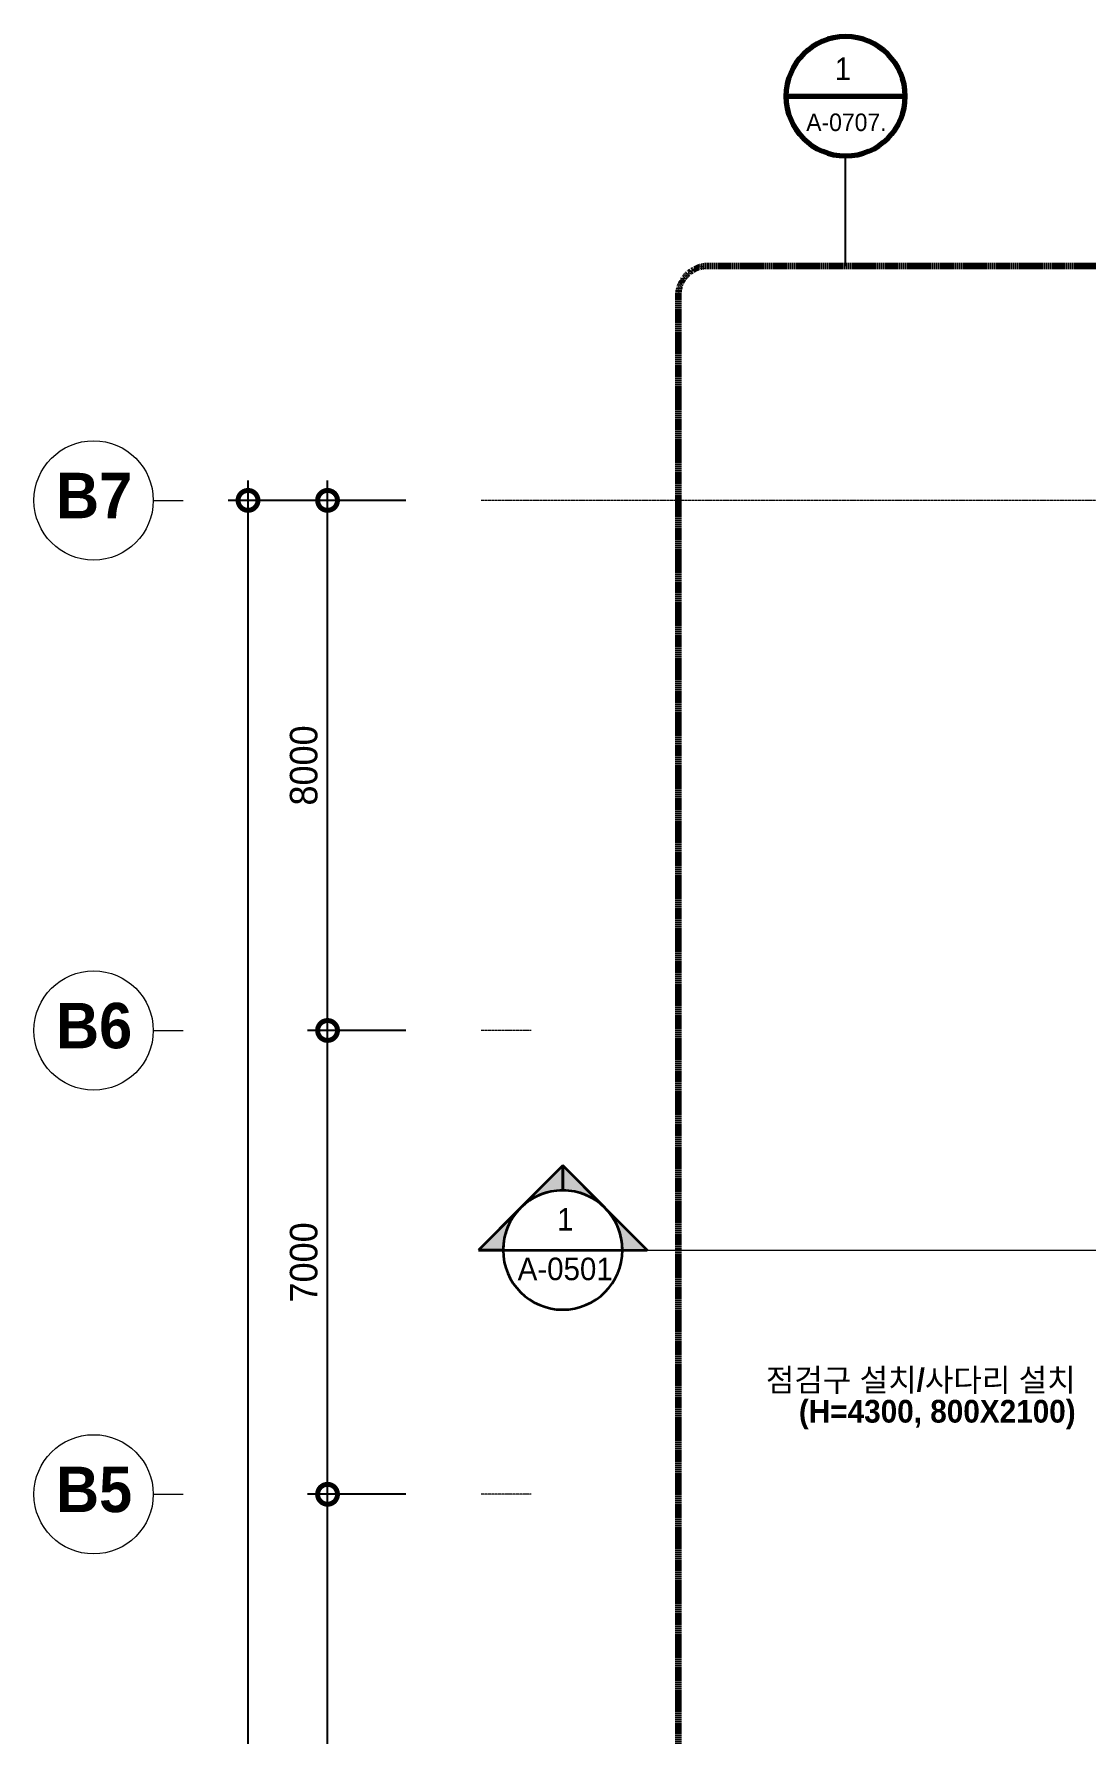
# Model space of a CAD drawing. Header units: millimetres. Extents: x 32807 to 138242, y 21317 to 92065.
# Drawn here: x 32807 to 48667, y 57963 to 83605 of the extents above; entities that cross this region are included whole.
import ezdxf

# ---------------------------------------------------------------- set-up
doc = ezdxf.new("R2010")
doc.units = ezdxf.units.MM
doc.linetypes.add('Center', pattern=[29.999999, 12, -6, 6, -6])
doc.linetypes.add('Grid Line', pattern=[22.225, 12.7, -3.175, 3.175, -3.175])
for name, color, linetype, lineweight in [('A-ANNO-CALL', 2, 'Continuous', 9), ('A-ANNO-DIMS', 7, 'Continuous', 9), ('A-ANNO-NPLT', 3, 'Continuous', 9), ('A-ANNO-TEXT', 130, 'Continuous', 9), ('A-GRID', 1, 'Continuous', 9), ('A-GRID-IDEN', 3, 'Continuous', 9)]:
    doc.layers.add(name, color=color, linetype=linetype, lineweight=lineweight)
doc.styles.add('돋움_4', font='Dotum.ttf', dxfattribs={"height": 415.59727})
doc.styles.add('돋움_5', font='Dotum.ttf', dxfattribs={"height": 352.627986})
doc.styles.add('돋움_7', font='Dotum.ttf', dxfattribs={"height": 302.25256})
doc.styles.add('돋움_B', font='', dxfattribs={"height": 685.59727})
doc.styles.add('돋움_B_1', font='', dxfattribs={"height": 342.798635})
doc.styles.get('돋움_B').set_extended_font_data('Dotum', bold=True)
doc.styles.get('돋움_B_1').set_extended_font_data('Dotum', bold=True)
doc.dimstyles.new('GC_330mm_1단', dxfattribs={"dimscale": 304.8, "dimtxt": 495, "dimasz": 1.968504, "dimexe": 0.984252, "dimexo": 0.0625, "dimgap": 0.492126, "dimtad": 1, "dimdec": 0, "dimzin": 0, "dimdsep": 46, "dimtxsty": '돋움_4', "dimblk1": 'DOTSMALL', "dimblk2": 'DOTSMALL', "dimsah": 1, "dimcen": 0.09, "dimdle": 0.984252, "dimazin": 0, "dimtfac": 1, "dimtdec": 4, "dimtix": 1, "dimtmove": 0, "dimatfit": 3, "dimfxl": 3.937008, "dimfxlon": 1, "dimtvp": 1, "dimtolj": 1, "dimtzin": 0, "dimlwd": 25, "dimlwe": 25, "dimarcsym": 2})
doc.dimstyles.new('GC_330mm_2단', dxfattribs={"dimscale": 304.8, "dimtxt": 495, "dimasz": 1.968504, "dimexe": 0.984252, "dimexo": 0.0625, "dimgap": 0.492126, "dimtad": 1, "dimdec": 0, "dimzin": 0, "dimdsep": 46, "dimtxsty": '돋움_4', "dimblk1": 'DOTSMALL', "dimblk2": 'DOTSMALL', "dimsah": 1, "dimcen": 0.09, "dimdle": 0.984252, "dimazin": 0, "dimtfac": 1, "dimtdec": 4, "dimtix": 1, "dimtmove": 0, "dimatfit": 3, "dimfxl": 7.874016, "dimfxlon": 1, "dimtvp": 1, "dimtolj": 1, "dimtzin": 0, "dimlwd": 25, "dimlwe": 25, "dimarcsym": 2})

# ---------------------------------------------------------------- blocks, each defined once
blk = doc.blocks.new('Grid - 01 End 1-1285055-지상 3층 평면도')
at = {"layer": 'A-GRID-IDEN'}
blk.add_line((0, -6), (0, -9), dxfattribs=at)
blk.add_circle((0, 0), 6, dxfattribs=at)
blk = doc.blocks.new('Section - Detail Number and View Name-142453-지상 3층 평면도')
at = {"layer": 'A-ANNO-NPLT'}
h = blk.add_hatch(color=256, dxfattribs=at)
edge = h.paths.add_edge_path(flags=0)
edge.add_line((-6, 8.49), (-6, 6))
edge.add_arc((-6, 0), 6, 90, 135)
edge.add_line((-10.24, 4.24), (-6, 8.49))
h = blk.add_hatch(color=256, dxfattribs=at)
edge = h.paths.add_edge_path(flags=0)
edge.add_line((-6, 8.49), (-1.76, 4.24))
edge.add_arc((-6, 0), 6, 45, 90)
edge.add_line((-6, 6), (-6, 8.49))
h = blk.add_hatch(color=256, dxfattribs=at)
edge = h.paths.add_edge_path(flags=0)
edge.add_line((-14.49, 0), (-10.24, 4.24))
edge.add_arc((-6, 0), 6, 135, 180)
edge.add_line((-12, 0), (-14.49, 0))
h = blk.add_hatch(color=256, dxfattribs=at)
edge = h.paths.add_edge_path(flags=0)
edge.add_line((2.49, 0), (0, 0))
edge.add_arc((-6, 0), 6, 360, 405)
edge.add_line((-1.76, 4.24), (2.49, 0))
at = {"layer": 'A-ANNO-NPLT', "lineweight": 35}
for p, q in [((-6, 8.49), (-14.49, 0)), ((-6, 8.49), (-10.24, 4.24)), ((-6, 8.49), (2.49, 0)), ((-6, 6), (-6, 8.49)), ((-6, 8.49), (-6, 6)), ((-1.76, 4.24), (-6, 8.49)), ((-10.24, 4.24), (-14.49, 0)), ((2.49, 0), (-1.76, 4.24)), ((-14.49, 0), (-12, 0)), ((0, 0), (2.49, 0)), ((-12, 0), (-14.49, 0)), ((0, 0), (2.49, 0))]:
    blk.add_line(p, q, dxfattribs=at)
for start, end in [(360, 180), (90, 135), (45, 90), (135, 180), (360, 45), (180, 360)]:
    blk.add_arc((-6, 0), 6, start, end, dxfattribs=at)
blk = doc.blocks.new('_DotSmall')
at = {"color": 0, "linetype": 'ByBlock', "const_width": 0.5}
blk.add_lwpolyline([(-0.0625, 0, 1), (0.0625, 0, 1)], format="xyb", close=True, dxfattribs=at)
blk = doc.blocks.new('*D680')
at = {"layer": 'A-ANNO-DIMS', "color": 0, "lineweight": 25, "transparency": 16777216}
for p, q in [((37237, 52266), (37237, 61866)), ((38418, 61566), (36937, 61566)), ((38418, 52566), (36937, 52566))]:
    blk.add_line(p, q, dxfattribs=at)
at = {"layer": 'Defpoints', "color": 0, "transparency": 16777216}
for p in [(37237, 61566), (38437, 61566), (38437, 52566)]:
    blk.add_point(p, dxfattribs=at)
at = {"layer": 'A-ANNO-DIMS', "color": 0, "lineweight": 25, "transparency": 16777216, "xscale": 600, "yscale": 600, "zscale": 600}
for p, rotation in [((37237, 61566), 90), ((37237, 52566), 270)]:
    blk.add_blockref('_DotSmall', p, dxfattribs=dict(at, rotation=rotation))
at = {"layer": 'A-ANNO-DIMS', "color": 0, "lineweight": 25, "transparency": 16777216, "insert": (36879, 57066), "char_height": 415.6, "attachment_point": 5, "rotation": 90, "style": '돋움_4'}
blk.add_mtext('\\A1;9000', dxfattribs=at)
blk = doc.blocks.new('*D681')
at = {"layer": 'A-ANNO-DIMS', "color": 0, "lineweight": 25, "transparency": 16777216}
for p, q in [((37237, 61266), (37237, 68866)), ((38418, 68566), (36937, 68566)), ((38418, 61566), (36937, 61566))]:
    blk.add_line(p, q, dxfattribs=at)
at = {"layer": 'Defpoints', "color": 0, "transparency": 16777216}
for p in [(37237, 68566), (38437, 68566), (38437, 61566)]:
    blk.add_point(p, dxfattribs=at)
at = {"layer": 'A-ANNO-DIMS', "color": 0, "lineweight": 25, "transparency": 16777216, "xscale": 600, "yscale": 600, "zscale": 600}
for p, rotation in [((37237, 68566), 90), ((37237, 61566), 270)]:
    blk.add_blockref('_DotSmall', p, dxfattribs=dict(at, rotation=rotation))
at = {"layer": 'A-ANNO-DIMS', "color": 0, "lineweight": 25, "transparency": 16777216, "insert": (36879, 65066), "char_height": 415.6, "attachment_point": 5, "rotation": 90, "style": '돋움_4'}
blk.add_mtext('\\A1;7000', dxfattribs=at)
blk = doc.blocks.new('*D682')
at = {"layer": 'A-ANNO-DIMS', "color": 0, "lineweight": 25, "transparency": 16777216}
for p, q in [((37237, 68266), (37237, 76866)), ((38418, 76566), (36937, 76566)), ((38418, 68566), (36937, 68566))]:
    blk.add_line(p, q, dxfattribs=at)
at = {"layer": 'Defpoints', "color": 0, "transparency": 16777216}
for p in [(37237, 76566), (38437, 76566), (38437, 68566)]:
    blk.add_point(p, dxfattribs=at)
at = {"layer": 'A-ANNO-DIMS', "color": 0, "lineweight": 25, "transparency": 16777216, "xscale": 600, "yscale": 600, "zscale": 600}
for p, rotation in [((37237, 76566), 90), ((37237, 68566), 270)]:
    blk.add_blockref('_DotSmall', p, dxfattribs=dict(at, rotation=rotation))
at = {"layer": 'A-ANNO-DIMS', "color": 0, "lineweight": 25, "transparency": 16777216, "insert": (36879, 72566), "char_height": 415.6, "attachment_point": 5, "rotation": 90, "style": '돋움_4'}
blk.add_mtext('\\A1;8000', dxfattribs=at)
blk = doc.blocks.new('*D683')
at = {"layer": 'A-ANNO-DIMS', "color": 0, "lineweight": 25, "transparency": 16777216}
for p, q in [((36037, 25266), (36037, 76866)), ((38418, 76566), (35737, 76566)), ((38418, 25566), (35737, 25566))]:
    blk.add_line(p, q, dxfattribs=at)
at = {"layer": 'Defpoints', "color": 0, "transparency": 16777216}
for p in [(36037, 76566), (38437, 76566), (38437, 25566)]:
    blk.add_point(p, dxfattribs=at)
at = {"layer": 'A-ANNO-DIMS', "color": 0, "lineweight": 25, "transparency": 16777216, "xscale": 600, "yscale": 600, "zscale": 600}
for p, rotation in [((36037, 76566), 90), ((36037, 25566), 270)]:
    blk.add_blockref('_DotSmall', p, dxfattribs=dict(at, rotation=rotation))
at = {"layer": 'A-ANNO-DIMS', "color": 0, "lineweight": 25, "transparency": 16777216, "insert": (35679, 51066), "char_height": 415.6, "attachment_point": 5, "rotation": 90, "style": '돋움_4'}
blk.add_mtext('\\A1;51000', dxfattribs=at)
blk = doc.blocks.new('Floor Plan - JL_Callout Head-139009-지상 3층 평면도')
at = {"layer": 'A-ANNO-CALL', "lineweight": 70}
blk.add_line((-6, 0), (6, 0), dxfattribs=at)
for start, end in [(360, 180), (180, 360)]:
    blk.add_arc((0, 0), 6, start, end, dxfattribs=at)

msp = doc.modelspace()

# ---------------------------------------------------------------- linework, layer by layer
at = {"layer": 'A-ANNO-CALL', "lineweight": 25}
msp.add_line((45054.7, 80102.4), (45054.7, 81765), dxfattribs=at)
at = {"layer": 'A-ANNO-CALL', "linetype": 'Center', "lineweight": 100}
for p, q in [((90992.9, 80102.4), (42977.2, 80102.4)), ((42527.2, 79652.4), (42527.2, 21767.4))]:
    msp.add_line(p, q, dxfattribs=at)
msp.add_arc((42977.2, 79652.4), 450, 90, 180, dxfattribs=at)
at = {"layer": 'A-ANNO-NPLT', "lineweight": 35}
msp.add_line((39886.1, 65252.5), (41686.1, 65252.5), dxfattribs=at)
at = {"layer": 'A-ANNO-NPLT'}
msp.add_line((41686.1, 65252.5), (55055.1, 65252.5), dxfattribs=at)
at = {"layer": 'A-GRID', "linetype": 'Grid Line'}
for p, q in [((40307.2, 76565.6), (39557.2, 76565.6)), ((137492.5, 76565.6), (40307.2, 76565.6)), ((40307.2, 68565.6), (39557.2, 68565.6)), ((40307.2, 61565.6), (39557.2, 61565.6))]:
    msp.add_line(p, q, dxfattribs=at)

# ---------------------------------------------------------------- block references
at = {"layer": 'A-ANNO-CALL', "lineweight": 70, "xscale": 149.9999999999998, "yscale": 149.9999999999998, "zscale": 149.9999999999998}
msp.add_blockref('Floor Plan - JL_Callout Head-139009-지상 3층 평면도', (45054.7, 82665), dxfattribs=at)
at = {"layer": 'A-ANNO-NPLT', "lineweight": 35, "xscale": 149.9999999999998, "yscale": 149.9999999999998, "zscale": 149.9999999999998}
msp.add_blockref('Section - Detail Number and View Name-142453-지상 3층 평면도', (41686.1, 65252.5), dxfattribs=at)
at = {"layer": 'A-GRID-IDEN', "xscale": 149.9999999999998, "yscale": 149.9999999999998, "zscale": 149.9999999999998, "rotation": 89.99999999999982}
for p in [(33707.2, 76565.6), (33707.2, 68565.6), (33707.2, 61565.6)]:
    msp.add_blockref('Grid - 01 End 1-1285055-지상 3층 평면도', p, dxfattribs=at)

# ---------------------------------------------------------------- texts
at = {"layer": 'A-ANNO-CALL', "attachment_point": 2, "line_spacing_factor": 0.83097}
for s, insert, char_height, width, style in [('\\f돋움|b0|i0|c129|p50|;1', (45013.7, 83250.6), 340.034, 330.477, '돋움_5'), ('A-0707.', (45066.1, 82404.4), 264.47, 1742.494, '돋움_7')]:
    msp.add_mtext(s, dxfattribs=dict(at, insert=insert, char_height=char_height, width=width, style=style))
at = {"layer": 'A-ANNO-NPLT', "attachment_point": 2, "line_spacing_factor": 0.83097, "style": '돋움_5'}
for s, insert, char_height, width in [('\\f돋움|b0|i0|c129|p50|;1', (40823.2, 65885.7), 340.034, 330.477), ('A-0501', (40823.2, 65137.3), 340.03, 2026.6)]:
    msp.add_mtext(s, dxfattribs=dict(at, insert=insert, char_height=char_height, width=width))
at = {"layer": 'A-ANNO-TEXT', "insert": (48525.8, 63461.7), "char_height": 342.799, "width": 6206.159, "attachment_point": 3, "line_spacing_factor": 0.824269, "style": '돋움_B_1'}
msp.add_mtext('점검구 설치/사다리 설치\\P(H=4300, 800X2100)', dxfattribs=at)
at = {"layer": 'A-GRID-IDEN', "char_height": 685.6, "width": 1409.261, "attachment_point": 2, "line_spacing_factor": 0.824269, "style": '돋움_B'}
for s, insert in [('B7', (33715.4, 76982.6)), ('B6', (33715.4, 68982.6)), ('B5', (33715.4, 61982.6))]:
    msp.add_mtext(s, dxfattribs=dict(at, insert=insert))

# ---------------------------------------------------------------- dimensions: what is measured, and where the dimension line sits
at = {"layer": 'A-ANNO-DIMS', "lineweight": 25}
for base, p1, p2, dimstyle, override, picture, middle in [((36037.4, 76565.6), (38437.4, 25565.6), (38437.4, 76565.6), 'GC_330mm_2단', {"dimpost": '<>', "dimfxl": 51000}, '*D683', (35679.4, 51065.6)), ((37237.4, 76565.6), (38437.4, 68565.6), (38437.4, 76565.6), 'GC_330mm_1단', {"dimpost": '<>', "dimfxl": 8000}, '*D682', (36879.4, 72565.6)), ((37237.4, 68565.6), (38437.4, 61565.6), (38437.4, 68565.6), 'GC_330mm_1단', {"dimpost": '<>', "dimfxl": 7000}, '*D681', (36879.4, 65065.6)), ((37237.4, 61565.6), (38437.4, 52565.6), (38437.4, 61565.6), 'GC_330mm_1단', {"dimpost": '<>', "dimfxl": 9000}, '*D680', (36879.4, 57065.6))]:
    dim = msp.add_linear_dim(base=base, p1=p1, p2=p2, angle=90, dimstyle=dimstyle, override=override, dxfattribs=at)
    dim.commit()
    dim.dimension.update_dxf_attribs({"geometry": picture, "text_midpoint": middle})

doc.saveas('drawing.dxf')
